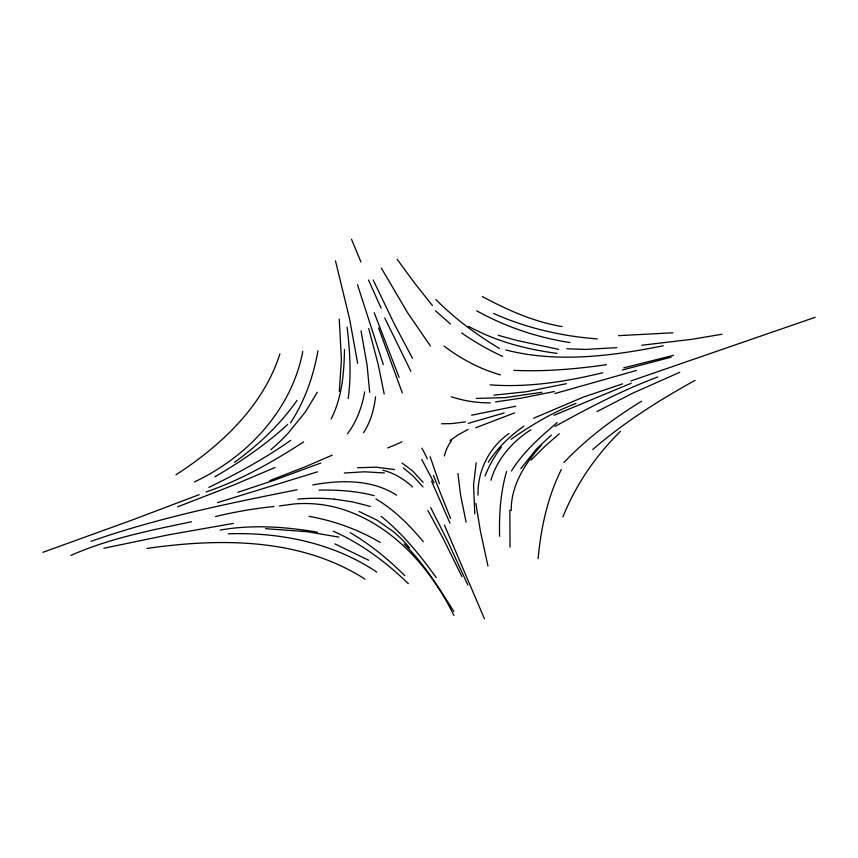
<?xml version="1.0" encoding="UTF-8"?>
<svg xmlns="http://www.w3.org/2000/svg" width="858" height="858" viewBox="0 0 858 858"><rect width="100%" height="100%" fill="white"/><g stroke="black" fill="none" stroke-linecap="round" stroke-linejoin="round"><path stroke-width="1.29" d="M511.218 510.649C510.821 485.66 525.107 463.384 541.183 445.399M344.508 349.506C344.058 373.144 342.052 397.619 331.113 419.015M538.127 558.676C540.894 527.981 547.543 497.254 561.336 469.519M375.536 396.686C374.109 409.363 370.592 422.061 363.46 432.775M339.328 391.355L341.42 359.813L339.264 319.187M348.187 398.562C351.501 374.892 349.914 350.868 347.104 327.23M364.65 391.881C362.097 406.853 356.66 421.514 347.522 433.74M317.964 350.847C313.427 376.308 304.697 401.254 290.465 422.973M476.19 462.784L473.552 485.092L474.785 513.974M302.767 351.34C294.777 394.476 267.793 432.346 233.162 458.483A220.163 200.654 2.2 0 1 194.401 481.96M506.574 471.525C500.429 492.481 499.077 514.51 499.613 536.25M490.905 480.223C497.114 459.051 512.398 441.398 530.898 429.804M279.912 353.818C263.267 406.252 220.956 445.634 175.965 474.806M317.278 392.245L305.405 411.915L287.838 433.547A222.769 203.035 2.2 0 1 270.796 449.742M511.422 471.021C523.251 451.951 540.293 436.958 557.26 422.576M488.331 462.237C497.458 447.822 510.049 435.875 523.948 426.115M296.986 400.407C280.126 424.624 258.333 445.055 234.491 462.301M520.827 468.672L536.69 448.766L551.362 435.103M531.048 460.156L544.701 446.514L559.287 433.698M563.963 462.451C586.743 438.427 613.502 418.532 641.591 401.169M287.709 424.378C265.701 444.744 240.766 461.711 214.886 476.769M592.728 449.528C623.927 422.501 658.933 400.236 695.034 380.394M450.085 440.529L457.625 435.21L468.082 429.375M509.009 433.526C492.91 444.68 481.906 462.623 478.914 481.949A91.742 83.612 2.2 0 0 477.992 495.184M290.615 440.401C264.854 458.504 237.162 473.713 208.826 487.376M511.111 439.264C531.359 425.053 552.788 412.248 575.965 403.432M303.571 441.967C272.855 461.786 240.841 480.19 206.092 491.956M555.04 426.426C588.277 407.947 622.147 390.326 657.807 376.941M596.921 411.625L632.496 393.286L679.74 372.275M332.303 455.137L305.223 466.795L269.82 480.598M533.622 418.243L582.925 397.254L622.597 383.858M275.086 467.471L232.743 485.414L177.509 506.906M70.849 555.437C109.18 538.406 150.59 530.362 191.398 521.782M554.011 415.304L631.284 383.226M475.804 427.756L514.639 412.859M387.752 447.93L396.632 444.229A122.254 111.422 2.2 0 0 401.823 441.773M199.206 494.637L131.07 520.431L42.9 552.316M320.763 463.052L274.388 480.158L237.827 492.299M630.92 380.941L815.1 317.331M91.012 541.344C157.958 517.803 227.649 503.582 297.104 489.757M217.578 502.606L317.428 471.857M504.064 412.966L468.243 423.38M636.507 370.452L554.794 393.565M671.053 357.196L622.415 370.002M673.541 355.341L623.734 367.835M602.713 372.747C565.98 381.692 528.045 387.709 490.154 384.845M515.647 406.22L471.643 415.208M566.377 383.687L525.922 391.784L493.918 395.173M554.386 391.527L521.385 398.123L495.431 401.919M103.915 548.23L168.425 534.845L233.397 523.401M721.932 334.255L692.031 339.296L641.752 345.248M663.191 345.785C611.657 356.113 557.593 363.159 505.888 349.989M541.934 392.288L505.212 397.608L476.297 398.434M312.73 484.952C340.69 479.815 371.9 479.247 396.675 495.205M465.358 421.868L452.059 423.562L441.623 423.777M220.238 530.051C252.413 524.42 285.424 526.715 317.449 532.217M606.456 364.693C575.825 369.09 544.819 371.771 513.856 370.356M279.354 505.941L294.551 503.903A117.01 106.639 2.2 0 1 337.162 507.721C390.615 522.425 430.298 567.063 453.946 615.476M146.986 548.434C220.098 537.977 300.697 537.741 364.982 579.129M344.337 473.015L364.328 471.814L384.33 472.93M357.518 467.728L376.126 467.192L394.562 469.551M672.876 332.797L618.543 335.65M616.827 347.64L585.574 349.431L566.806 348.788M319.037 490.143C337.559 489.65 356.242 491.044 374.227 495.656M228.303 533.805C279.933 532.067 333.354 542.889 376.683 572.039M265.605 528.678L307.067 531.692L338.856 537.108M597.307 338.91C561.658 336.239 526.297 328.046 493.607 313.47M334.416 499.184L352.563 501.876L370.27 506.381M556.96 353.367C526.329 349.335 495.806 341.366 468.607 326.362M562.044 326.576C533.869 321.836 507.496 310.049 482.486 296.632M558.676 349.378L516.902 340.476L498.23 335.296M382.968 470.227C394.122 473.08 404.257 479.204 412.634 487.033M500.45 374.871C480.019 369.09 460.961 358.966 444.122 346.096M359.03 511.443L376.962 520.12L393.039 531.392A131.242 119.605 2.2 0 1 409.502 547.758M334.899 543.897L368.661 560.231M333.269 531.199C361.4 543.607 386.293 562.333 408.301 583.622M402.027 463.041L412.226 470.538L423.08 482.314M350.128 532.646C370.206 544.401 388.32 559.255 404.772 575.654M499.41 348.466C476.469 334.566 454.633 318.586 435.778 299.442M375.89 498.906C394.337 509.888 409.674 525.289 423.294 541.72M403.292 467.9L412.666 475.568L423.005 486.947M381.177 516.366C402.713 533.655 420.227 555.287 436.239 577.649M450.439 324.067L435.532 310.8M404.139 544.036C424.227 563.674 438.77 587.945 453.85 611.411M432.389 305.491L414.317 282.711L397.179 259.341M430.384 345.935L407.518 312.602L381.327 268.071M421.761 459.502L434.084 482.882M427.81 510.424L443.447 539.06L461.926 576.576M412.526 358.376L394.53 324.431L373.187 280.03M430.705 507.625L447.704 541.226L467.878 585.081M410.864 371.299L384.749 317.964M381.145 308.183L368.511 280.04M427.316 458.826L424.356 452.767A88.17 80.362 2.2 0 0 421.804 448.166M431.51 481.038L450.032 523.23M444.423 525.032L484.438 618.779M360.971 262.044L351.48 239.221M433.462 475.493L450.557 518.414M399.12 377.391L374.27 312.784M378.593 327.971L402.295 392.867M439.457 483.762L430.148 456.713M357.486 284.706L383.301 364.618M368.726 328.496L378.367 365.186L384.18 394.036M335.478 260.843L349.431 318.232L357.657 363.32M487.955 566.065L480.362 530.898L475.847 503.324M466.087 522.104L460.553 494.873L457.915 473.466M361.014 330.791L367.106 365.261L369.669 392.299M509.845 510.124L510.027 547.039M485.049 475.943A137.226 125.064 2.2 0 1 501.351 447.168M562.902 516.924A281.435 256.499 2.2 0 1 620.516 431.306M569.905 342.546A260.982 237.859 2.2 0 1 476.705 310.81M502.627 356.402A256.864 234.105 2.2 0 1 461.679 332.936M490.304 402.863A110.382 100.6 2.2 0 1 451.276 396.728M215.562 516.559A395.785 360.725 2.2 0 1 273.959 506.51M297.758 499.109A177.627 161.894 2.2 0 1 334.427 499.174M309.009 516.334A202.735 184.77 2.2 0 1 380.233 542.417M444.433 455.984A45.045 41.055 2.2 0 1 451.437 440.83"/></g></svg>
